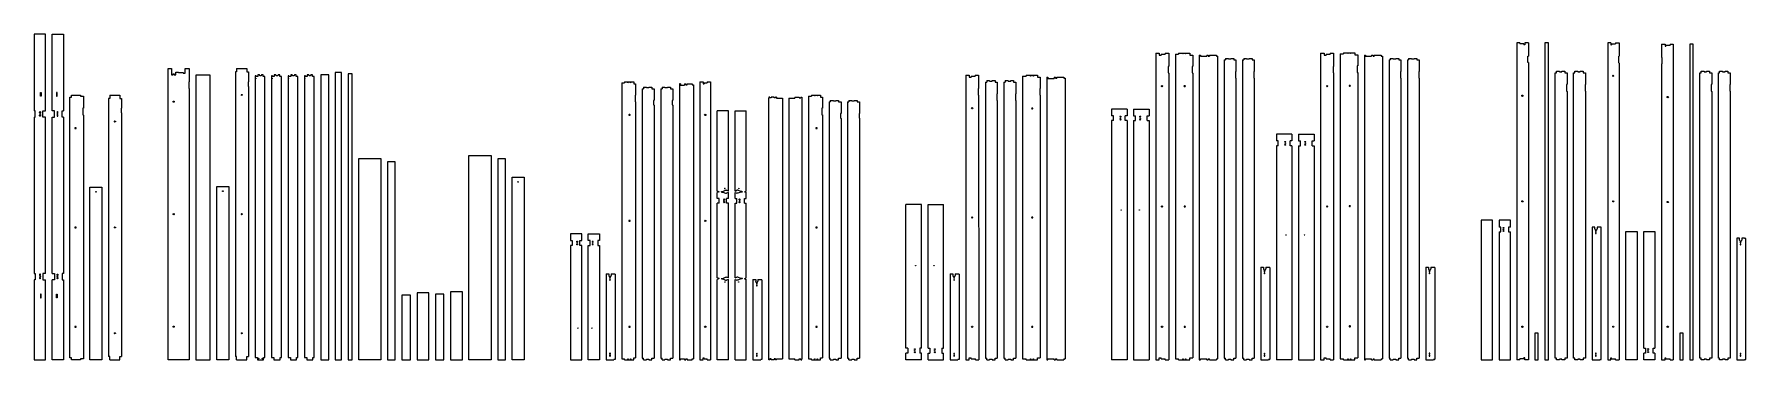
# Model space of a CAD drawing. Header units: metres. Extents: x 0 to 12921, y 0 to 2460.
import ezdxf

# ---------------------------------------------------------------- set-up
doc = ezdxf.new("R2010")
doc.units = ezdxf.units.M
doc.layers.add('00铝单板', color=3, linetype='Continuous')
doc.layers.add('BG&E - DIMENSIONS', color=7, linetype='Continuous')

msp = doc.modelspace()

# ---------------------------------------------------------------- linework, layer by layer
for p, q in [((11194, 2395), (11194, 0)), ((11216, 2395), (11194, 2395)), ((11216, 2395), (11216, 2387)), ((11247, 2387), (11216, 2387)), ((11247, 2387), (11247, 2379)), ((11254, 2379), (11247, 2379)), ((11280, 2395), (11254, 2395)), ((11254, 2395), (11254, 2379)), ((11280, 2395), (11280, 2295)), ((12286, 2385), (12313, 2385)), ((12286, 2385), (12286, 2285)), ((12313, 2385), (12313, 2369)), ((12313, 2369), (12319, 2369)), ((12319, 2377), (12350, 2377)), ((12319, 2377), (12319, 2369)), ((12350, 2385), (12373, 2385)), ((12350, 2385), (12350, 2377)), ((12373, 2385), (12373, 0)), ((1528, 2200), (1605, 2200)), ((1528, 2200), (1528, 2175)), ((1605, 2200), (1605, 2175)), ((8615, 2309), (8640, 2309)), ((8640, 2317), (8640, 2309)), ((8640, 2317), (8725, 2317)), ((8725, 2317), (8725, 2301)), ((8725, 2301), (8746, 2301)), ((8984, 2265), (8993, 2265)), ((8993, 2277), (8993, 2265)), ((8993, 2277), (9015, 2277)), ((9015, 2273), (9015, 2277)), ((9015, 2273), (9034, 2273)), ((9034, 2277), (9056, 2277)), ((9034, 2273), (9034, 2277)), ((9056, 2277), (9056, 2265)), ((9056, 2265), (9072, 2265)), ((9122, 2265), (9131, 2265)), ((9131, 2277), (9131, 2265)), ((9131, 2277), (9153, 2277)), ((9153, 2273), (9153, 2277)), ((9153, 2273), (9172, 2273)), ((9172, 2277), (9194, 2277)), ((9172, 2273), (9172, 2277)), ((9194, 2277), (9194, 2265)), ((9194, 2265), (9211, 2265)), ((9860, 2312), (9885, 2312)), ((9885, 2320), (9885, 2312)), ((9885, 2320), (9971, 2320)), ((9971, 2320), (9971, 2304)), ((9971, 2304), (9992, 2304)), ((10230, 2265), (10238, 2265)), ((10238, 2277), (10238, 2265)), ((10238, 2277), (10260, 2277)), ((10260, 2273), (10260, 2277)), ((10260, 2273), (10279, 2273)), ((10279, 2277), (10301, 2277)), ((10279, 2273), (10279, 2277)), ((10301, 2277), (10301, 2265)), ((10301, 2265), (10318, 2265)), ((10368, 2265), (10376, 2265)), ((10376, 2277), (10376, 2265)), ((10376, 2277), (10399, 2277)), ((10399, 2273), (10399, 2277)), ((10399, 2273), (10417, 2273)), ((10417, 2277), (10439, 2277)), ((10417, 2273), (10417, 2277)), ((10439, 2277), (10439, 2265)), ((10439, 2265), (10456, 2265)), ((11280, 2245), (11280, 0)), ((12286, 2235), (12286, 0)), ((1125, 2165), (1125, 2165)), ((1528, 2175), (1519, 2175)), ((1605, 2175), (1618, 2175)), ((4435, 2092), (4457, 2092)), ((4457, 2100), (4457, 2092)), ((4457, 2100), (4527, 2100)), ((4527, 2100), (4527, 2084)), ((4527, 2084), (4540, 2084)), ((5026, 2100), (5051, 2100)), ((5051, 2100), (5051, 2084)), ((5051, 2084), (5057, 2084)), ((5057, 2092), (5057, 2084)), ((5057, 2092), (5081, 2092)), ((5081, 2100), (5081, 2092)), ((5081, 2100), (5106, 2100)), ((7181, 2098), (7191, 2098)), ((7191, 2110), (7191, 2098)), ((7191, 2110), (7213, 2110)), ((7213, 2106), (7213, 2110)), ((7213, 2106), (7231, 2106)), ((7231, 2110), (7254, 2110)), ((7231, 2106), (7231, 2110)), ((7254, 2110), (7254, 2098)), ((7254, 2098), (7271, 2098)), ((7321, 2098), (7331, 2098)), ((7331, 2110), (7331, 2098)), ((7331, 2110), (7353, 2110)), ((7353, 2106), (7353, 2110)), ((7353, 2106), (7372, 2106)), ((7372, 2110), (7394, 2110)), ((7372, 2106), (7372, 2110)), ((7394, 2110), (7394, 2098)), ((7394, 2098), (7411, 2098)), ((7461, 2142), (7488, 2142)), ((7488, 2150), (7488, 2142)), ((7488, 2150), (7574, 2150)), ((7574, 2150), (7574, 2134)), ((7574, 2134), (7595, 2134)), ((570, 1975), (561, 1975)), ((570, 2000), (647, 2000)), ((570, 2000), (570, 1975)), ((647, 2000), (647, 1975)), ((647, 1975), (660, 1975)), ((4590, 2048), (4600, 2048)), ((4600, 2060), (4600, 2048)), ((4600, 2060), (4622, 2060)), ((4622, 2056), (4622, 2060)), ((4622, 2056), (4641, 2056)), ((4641, 2060), (4663, 2060)), ((4641, 2056), (4641, 2060)), ((4663, 2060), (4663, 2048)), ((4663, 2048), (4680, 2048)), ((4730, 2048), (4740, 2048)), ((4740, 2060), (4740, 2048)), ((4740, 2060), (4762, 2060)), ((4762, 2056), (4762, 2060)), ((4762, 2056), (4781, 2056)), ((4781, 2060), (4803, 2060)), ((4781, 2056), (4781, 2060)), ((4803, 2060), (4803, 2048)), ((4803, 2048), (4821, 2048)), ((5698, 1976), (5741, 1976)), ((5741, 1984), (5741, 1976)), ((5741, 1984), (5776, 1984)), ((5776, 1984), (5776, 1978)), ((5776, 1978), (5787, 1978)), ((5787, 1984), (5787, 1978)), ((5787, 1984), (5794, 1984)), ((5794, 1984), (5794, 1976)), ((5794, 1976), (5796, 1976)), ((5846, 1992), (5868, 1992)), ((5868, 2000), (5868, 1992)), ((5868, 2000), (5937, 2000)), ((5937, 2000), (5937, 1984)), ((5937, 1984), (5951, 1984)), ((6001, 1948), (6010, 1948)), ((6010, 1960), (6010, 1948)), ((6010, 1960), (6033, 1960)), ((6033, 1956), (6033, 1960)), ((6033, 1956), (6051, 1956)), ((6051, 1960), (6073, 1960)), ((6051, 1956), (6051, 1960)), ((6073, 1960), (6073, 1948)), ((6073, 1948), (6091, 1948)), ((6141, 1948), (6151, 1948)), ((6151, 1960), (6151, 1948)), ((6151, 1960), (6173, 1960)), ((6173, 1956), (6173, 1960)), ((6173, 1956), (6191, 1956)), ((6191, 1960), (6214, 1960)), ((6191, 1956), (6191, 1960)), ((6214, 1960), (6214, 1948)), ((6214, 1948), (6231, 1948)), ((5156, 1275), (5156, 1882)), ((5241, 1882), (5156, 1882)), ((5241, 1275), (5241, 1882)), ((5291, 1275), (5291, 1882)), ((5291, 1882), (5376, 1882)), ((5376, 1275), (5376, 1882)), ((8133, 1894), (8133, 1843)), ((8250, 1894), (8133, 1894)), ((8147, 1843), (8133, 1843)), ((8147, 1807), (8147, 1843)), ((8250, 1843), (8236, 1843)), ((8236, 1807), (8236, 1843)), ((8250, 1894), (8250, 1843)), ((8300, 1894), (8300, 1843)), ((8300, 1894), (8417, 1894)), ((8300, 1843), (8314, 1843)), ((8314, 1807), (8314, 1843)), ((8403, 1843), (8417, 1843)), ((8403, 1807), (8403, 1843)), ((8417, 1894), (8417, 1843)), ((8133, 1807), (8133, 0)), ((8147, 1807), (8133, 1807)), ((8250, 1807), (8236, 1807)), ((8250, 1807), (8250, 0)), ((8300, 1807), (8300, 0)), ((8300, 1807), (8314, 1807)), ((8403, 1807), (8417, 1807)), ((8417, 1807), (8417, 0)), ((9378, 1704), (9378, 1653)), ((9495, 1704), (9378, 1704)), ((9495, 1704), (9495, 1653)), ((9545, 1704), (9545, 1653)), ((9545, 1704), (9662, 1704)), ((9662, 1704), (9662, 1653)), ((9392, 1653), (9378, 1653)), ((9378, 1617), (9378, 0)), ((9392, 1617), (9378, 1617)), ((9392, 1617), (9392, 1653)), ((9495, 1653), (9482, 1653)), ((9482, 1617), (9482, 1653)), ((9495, 1617), (9482, 1617)), ((9495, 1617), (9495, 0)), ((9545, 1653), (9559, 1653)), ((9545, 1617), (9545, 0)), ((9545, 1617), (9559, 1617)), ((9559, 1617), (9559, 1653)), ((9649, 1653), (9662, 1653)), ((9649, 1617), (9649, 1653)), ((9649, 1617), (9662, 1617)), ((9662, 1617), (9662, 0)), ((511, 1304), (511, 0)), ((1469, 1309), (1469, 0)), ((3698, 1379), (3698, 0)), ((5170, 1269), (5156, 1275)), ((5170, 1269), (5156, 1264)), ((5156, 1219), (5156, 1264)), ((5170, 1219), (5156, 1219)), ((5156, 619), (5156, 1183)), ((5170, 1183), (5156, 1183)), ((5170, 1183), (5170, 1219)), ((5185, 1269), (5190, 1271)), ((5185, 1269), (5190, 1267)), ((5190, 1271), (5198, 1271)), ((5190, 1267), (5198, 1267)), ((5198, 1271), (5220, 1281)), ((5198, 1267), (5220, 1258)), ((5220, 1281), (5227, 1281)), ((5220, 1258), (5227, 1258)), ((5241, 1275), (5227, 1281)), ((5241, 1264), (5227, 1258)), ((5227, 1183), (5227, 1219)), ((5241, 1219), (5227, 1219)), ((5241, 1183), (5227, 1183)), ((5241, 1219), (5241, 1264)), ((5241, 619), (5241, 1183)), ((5291, 1275), (5305, 1281)), ((5291, 1219), (5291, 1264)), ((5291, 1264), (5305, 1258)), ((5291, 1219), (5305, 1219)), ((5291, 619), (5291, 1183)), ((5291, 1183), (5305, 1183)), ((5312, 1281), (5305, 1281)), ((5312, 1258), (5305, 1258)), ((5305, 1183), (5305, 1219)), ((5334, 1271), (5312, 1281)), ((5334, 1267), (5312, 1258)), ((5342, 1271), (5334, 1271)), ((5342, 1267), (5334, 1267)), ((5347, 1269), (5342, 1271)), ((5347, 1269), (5342, 1267)), ((5363, 1269), (5376, 1275)), ((5363, 1269), (5376, 1264)), ((5363, 1219), (5376, 1219)), ((5363, 1183), (5363, 1219)), ((5363, 1183), (5376, 1183)), ((5376, 1219), (5376, 1264)), ((5376, 619), (5376, 1183)), ((6581, 87), (6581, 1174)), ((6698, 1174), (6581, 1174)), ((6698, 87), (6698, 1174)), ((6748, 87), (6748, 1174)), ((6748, 1174), (6865, 1174)), ((6865, 87), (6865, 1174)), ((4048, 951), (4048, 900)), ((4133, 951), (4048, 951)), ((4133, 900), (4133, 951)), ((4183, 900), (4183, 951)), ((4183, 951), (4268, 951)), ((4268, 951), (4268, 900)), ((4048, 900), (4061, 900)), ((4061, 864), (4048, 864)), ((4048, 864), (4048, 0)), ((4061, 900), (4061, 864)), ((4119, 864), (4119, 900)), ((4119, 900), (4133, 900)), ((4133, 864), (4119, 864)), ((4133, 0), (4133, 864)), ((4196, 900), (4183, 900)), ((4183, 0), (4183, 864)), ((4183, 864), (4196, 864)), ((4196, 864), (4196, 900)), ((4268, 900), (4254, 900)), ((4254, 900), (4254, 864)), ((4254, 864), (4268, 864)), ((4268, 864), (4268, 0)), ((4318, 650), (4318, 0)), ((4318, 650), (4338, 650)), ((4338, 650), (4338, 636)), ((4356, 650), (4356, 636)), ((4356, 650), (4376, 650)), ((4376, 648), (4376, 650)), ((4385, 648), (4376, 648)), ((4385, 648), (4385, 2)), ((6915, 650), (6915, 0)), ((6915, 650), (6936, 650)), ((6936, 650), (6936, 636)), ((6953, 650), (6953, 636)), ((6953, 650), (6974, 650)), ((6974, 648), (6974, 650)), ((6983, 648), (6974, 648)), ((6983, 648), (6983, 2)), ((9261, 700), (9280, 700)), ((9280, 700), (9280, 686)), ((9297, 700), (9297, 686)), ((9297, 700), (9317, 700)), ((9317, 698), (9317, 700)), ((9328, 698), (9317, 698)), ((10506, 700), (10525, 700)), ((10525, 700), (10525, 686)), ((10543, 700), (10543, 686)), ((10543, 700), (10563, 700)), ((10563, 698), (10563, 700)), ((10574, 698), (10563, 698)), ((5170, 613), (5156, 619)), ((5170, 613), (5156, 607)), ((5156, 0), (5156, 607)), ((5185, 613), (5190, 615)), ((5185, 613), (5190, 611)), ((5190, 615), (5198, 615)), ((5190, 611), (5198, 611)), ((5198, 615), (5220, 624)), ((5198, 611), (5220, 602)), ((5220, 624), (5227, 624)), ((5220, 602), (5227, 602)), ((5241, 619), (5227, 624)), ((5241, 607), (5227, 602)), ((5241, 0), (5241, 607)), ((5291, 619), (5305, 624)), ((5291, 0), (5291, 607)), ((5291, 607), (5305, 602)), ((5312, 624), (5305, 624)), ((5312, 602), (5305, 602)), ((5334, 615), (5312, 624)), ((5334, 611), (5312, 602)), ((5342, 615), (5334, 615)), ((5342, 611), (5334, 611)), ((5347, 613), (5342, 615)), ((5347, 613), (5342, 611)), ((5363, 613), (5376, 619)), ((5363, 613), (5376, 607)), ((5376, 0), (5376, 607)), ((5426, 607), (5426, 0)), ((5426, 607), (5447, 607)), ((5447, 607), (5447, 593)), ((5464, 607), (5464, 593)), ((5464, 607), (5485, 607)), ((5485, 605), (5485, 607)), ((5494, 605), (5485, 605)), ((5494, 605), (5494, 2)), ((12448, 200), (12423, 200)), ((12423, 200), (12423, 0)), ((12448, 0), (12448, 200)), ((511, 0), (421, 0)), ((1469, 0), (1379, 0)), ((3698, 0), (3608, 0)), ((4048, 0), (4133, 0)), ((4268, 0), (4183, 0)), ((4318, 0), (4376, 0)), ((4385, 2), (4376, 2)), ((4376, 2), (4376, 0)), ((5241, 0), (5156, 0)), ((5291, 0), (5376, 0)), ((5426, 0), (5485, 0)), ((5494, 2), (5485, 2)), ((5485, 2), (5485, 0)), ((6595, 87), (6581, 87)), ((6581, 0), (6581, 51)), ((6595, 51), (6581, 51)), ((6698, 0), (6581, 0)), ((6595, 87), (6595, 51)), ((6698, 87), (6685, 87)), ((6685, 87), (6685, 51)), ((6698, 51), (6685, 51)), ((6698, 0), (6698, 51)), ((6748, 87), (6762, 87)), ((6748, 0), (6748, 51)), ((6748, 51), (6762, 51)), ((6748, 0), (6865, 0)), ((6762, 87), (6762, 51)), ((6852, 87), (6865, 87)), ((6852, 87), (6852, 51)), ((6852, 51), (6865, 51)), ((6865, 0), (6865, 51)), ((6915, 0), (6974, 0)), ((6983, 2), (6974, 2)), ((6974, 2), (6974, 0)), ((8250, 0), (8133, 0)), ((8300, 0), (8417, 0)), ((9263, 0), (9317, 0)), ((9326, 2), (9317, 2)), ((9317, 2), (9317, 0)), ((9495, 0), (9378, 0)), ((9545, 0), (9662, 0)), ((10508, 0), (10563, 0)), ((10572, 2), (10563, 2)), ((10563, 2), (10563, 0)), ((11216, 0), (11194, 0)), ((11247, 8), (11216, 8)), ((11216, 0), (11216, 8)), ((11254, 16), (11247, 16)), ((11247, 8), (11247, 16)), ((11254, 0), (11254, 16)), ((11280, 0), (11254, 0)), ((12286, 0), (12313, 0)), ((12313, 16), (12319, 16)), ((12313, 0), (12313, 16)), ((12319, 8), (12319, 16)), ((12319, 8), (12350, 8)), ((12350, 0), (12350, 8)), ((12350, 0), (12373, 0)), ((12423, 0), (12448, 0))]:
    msp.add_line(p, q)
at = {"color": 0}
for p, q in [((11879, 2395), (11879, 0)), ((11902, 2395), (11879, 2395)), ((11902, 2395), (11902, 2379)), ((11902, 2379), (11908, 2379)), ((11908, 2387), (11939, 2387)), ((11908, 2387), (11908, 2379)), ((11939, 2395), (11939, 2387)), ((11939, 2395), (11966, 2395)), ((11966, 2395), (11966, 2295)), ((11966, 2241), (11966, 0)), ((5106, 2100), (5106, 0)), ((11483, 12), (11483, 2168)), ((11483, 2168), (11492, 2168)), ((11492, 2168), (11492, 2180)), ((11492, 2180), (11514, 2180)), ((11514, 2180), (11514, 2176)), ((11514, 2176), (11533, 2176)), ((11533, 2176), (11533, 2180)), ((11533, 2180), (11555, 2180)), ((11555, 2180), (11555, 2168)), ((11555, 2168), (11572, 2168)), ((11570, 2080), (11568, 2080)), ((11568, 2080), (11568, 2030)), ((11572, 2168), (11572, 2082)), ((12575, 12), (12575, 2168)), ((12575, 2168), (12585, 2168)), ((12585, 2168), (12585, 2180)), ((12585, 2180), (12607, 2180)), ((12607, 2180), (12607, 2176)), ((12607, 2176), (12625, 2176)), ((12625, 2176), (12625, 2180)), ((12625, 2180), (12648, 2180)), ((12648, 2180), (12648, 2168)), ((12648, 2168), (12665, 2168)), ((12663, 2080), (12661, 2080)), ((12661, 2080), (12661, 2030)), ((12665, 2168), (12665, 2082)), ((11568, 2030), (11570, 2030)), ((11572, 2028), (11572, 12)), ((12661, 2030), (12663, 2030)), ((12665, 2028), (12665, 12)), ((421, 1304), (511, 1304)), ((421, 0), (421, 1304)), ((1379, 1309), (1469, 1309)), ((1379, 0), (1379, 1309)), ((3608, 1379), (3698, 1379)), ((3608, 0), (3608, 1379)), ((11492, 12), (11483, 12)), ((11492, 0), (11492, 12)), ((11514, 0), (11492, 0)), ((11533, 4), (11514, 4)), ((11514, 4), (11514, 0)), ((11533, 0), (11533, 4)), ((11555, 0), (11533, 0)), ((11572, 12), (11555, 12)), ((11555, 12), (11555, 0)), ((11879, 0), (11902, 0)), ((11902, 16), (11908, 16)), ((11902, 0), (11902, 16)), ((11908, 8), (11908, 16)), ((11908, 8), (11939, 8)), ((11939, 0), (11939, 8)), ((11939, 0), (11966, 0)), ((12585, 12), (12575, 12)), ((12585, 0), (12585, 12)), ((12607, 0), (12585, 0)), ((12625, 4), (12607, 4)), ((12607, 4), (12607, 0)), ((12625, 0), (12625, 4)), ((12648, 0), (12625, 0)), ((12665, 12), (12648, 12)), ((12648, 12), (12648, 0))]:
    msp.add_line(p, q, dxfattribs=at)
at = {"color": 7}
for p, q in [((8467, 2317), (8467, 0)), ((8467, 2317), (8493, 2317)), ((8493, 2317), (8493, 2301)), ((8493, 2301), (8507, 2301)), ((8507, 2309), (8507, 2301)), ((8507, 2309), (8539, 2309)), ((8539, 2317), (8539, 2309)), ((8539, 2317), (8565, 2317)), ((8615, 2309), (8615, 8)), ((8796, 2301), (8796, 0)), ((8796, 2301), (8805, 2301)), ((8805, 2301), (8805, 2293)), ((8805, 2293), (8852, 2293)), ((8852, 2301), (8862, 2301)), ((8852, 2301), (8852, 2293)), ((8862, 2301), (8862, 2295)), ((8862, 2295), (8872, 2295)), ((8872, 2301), (8925, 2301)), ((8872, 2301), (8872, 2295)), ((8925, 2301), (8925, 2295)), ((8925, 2295), (8934, 2295)), ((8934, 2295), (8934, 6)), ((9712, 2317), (9712, 0)), ((9712, 2317), (9738, 2317)), ((9738, 2317), (9738, 2301)), ((9738, 2301), (9753, 2301)), ((9753, 2309), (9753, 2301)), ((9753, 2309), (9784, 2309)), ((9784, 2317), (9784, 2309)), ((9784, 2317), (9810, 2317)), ((9860, 2312), (9860, 8)), ((10042, 2301), (10042, 0)), ((10042, 2301), (10050, 2301)), ((10050, 2301), (10050, 2293)), ((10050, 2293), (10097, 2293)), ((10097, 2301), (10108, 2301)), ((10097, 2301), (10097, 2293)), ((10108, 2301), (10108, 2295)), ((10108, 2295), (10117, 2295)), ((10117, 2301), (10170, 2301)), ((10117, 2301), (10117, 2295)), ((10170, 2301), (10170, 2295)), ((10170, 2295), (10180, 2295)), ((10180, 2295), (10180, 6)), ((11962, 2243), (11962, 2293)), ((11962, 2293), (11964, 2293)), ((11964, 2243), (11962, 2243)), ((1519, 2175), (1519, 25)), ((4435, 2092), (4435, 8)), ((4871, 2084), (4871, 0)), ((4878, 2084), (4871, 2084)), ((4878, 2084), (4878, 2076)), ((4878, 2076), (4910, 2076)), ((4910, 2084), (4920, 2084)), ((4910, 2084), (4910, 2076)), ((4920, 2084), (4920, 2078)), ((4920, 2078), (4929, 2078)), ((4929, 2078), (4929, 2084)), ((4929, 2084), (4967, 2084)), ((4967, 2084), (4967, 2078)), ((4967, 2078), (4976, 2078)), ((4976, 2078), (4976, 6)), ((5026, 2100), (5026, 0)), ((7033, 2150), (7033, 0)), ((7033, 2150), (7059, 2150)), ((7059, 2150), (7059, 2134)), ((7059, 2134), (7073, 2134)), ((7073, 2142), (7073, 2134)), ((7073, 2142), (7104, 2142)), ((7104, 2150), (7104, 2142)), ((7104, 2150), (7130, 2150)), ((7181, 2098), (7181, 12)), ((7321, 2098), (7321, 12)), ((7461, 2142), (7461, 8)), ((7645, 2134), (7645, 0)), ((7645, 2134), (7653, 2134)), ((7653, 2134), (7653, 2126)), ((7653, 2126), (7701, 2126)), ((7701, 2134), (7709, 2134)), ((7701, 2134), (7701, 2126)), ((7709, 2134), (7709, 2128)), ((7709, 2128), (7719, 2128)), ((7719, 2134), (7774, 2134)), ((7719, 2134), (7719, 2128)), ((7774, 2134), (7774, 2128)), ((7774, 2128), (7783, 2128)), ((7783, 2128), (7783, 6)), ((561, 1975), (561, 25)), ((4590, 2048), (4590, 12)), ((4730, 2048), (4730, 12)), ((5544, 1976), (5544, 8)), ((5546, 1976), (5544, 1976)), ((5553, 1984), (5546, 1984)), ((5546, 1984), (5546, 1976)), ((5553, 1978), (5553, 1984)), ((5563, 1978), (5553, 1978)), ((5553, 1978), (5553, 1978)), ((5587, 1984), (5563, 1984)), ((5563, 1984), (5563, 1978)), ((5587, 1978), (5587, 1984)), ((5596, 1978), (5587, 1978)), ((5587, 1978), (5587, 1978)), ((5596, 1984), (5596, 1978)), ((5605, 1984), (5596, 1984)), ((5596, 1984), (5596, 1978)), ((5605, 1984), (5605, 1976)), ((5605, 1976), (5648, 1976)), ((5648, 1976), (5648, 8)), ((5698, 1976), (5698, 8)), ((5796, 1976), (5796, 8)), ((5846, 1992), (5846, 8)), ((6001, 1948), (6001, 12)), ((6141, 1948), (6141, 12)), ((570, 25), (561, 25)), ((570, 0), (570, 25)), ((570, 0), (647, 0)), ((647, 0), (647, 25)), ((647, 25), (660, 25)), ((1528, 25), (1519, 25)), ((1528, 0), (1528, 25)), ((1528, 0), (1605, 0)), ((1605, 0), (1605, 25)), ((1605, 25), (1618, 25)), ((4435, 8), (4457, 8)), ((4457, 0), (4457, 8)), ((4457, 0), (4527, 0)), ((4527, 0), (4527, 16)), ((4527, 16), (4540, 16)), ((4590, 12), (4600, 12)), ((4600, 0), (4600, 12)), ((4600, 0), (4622, 0)), ((4622, 4), (4641, 4)), ((4622, 4), (4622, 0)), ((4641, 4), (4641, 0)), ((4641, 0), (4663, 0)), ((4663, 0), (4663, 12)), ((4663, 12), (4680, 12)), ((4730, 12), (4740, 12)), ((4740, 0), (4740, 12)), ((4740, 0), (4762, 0)), ((4762, 4), (4781, 4)), ((4762, 4), (4762, 0)), ((4781, 4), (4781, 0)), ((4781, 0), (4803, 0)), ((4803, 0), (4803, 12)), ((4803, 12), (4821, 12)), ((4871, 0), (4878, 0)), ((4878, 0), (4878, 8)), ((4878, 8), (4910, 8)), ((4910, 8), (4910, 0)), ((4910, 0), (4920, 0)), ((4920, 0), (4920, 6)), ((4920, 6), (4929, 6)), ((4929, 6), (4929, 0)), ((4929, 0), (4967, 0)), ((4967, 0), (4967, 6)), ((4967, 6), (4976, 6)), ((5026, 0), (5051, 0)), ((5051, 0), (5051, 16)), ((5051, 16), (5057, 16)), ((5057, 8), (5057, 16)), ((5057, 8), (5081, 8)), ((5081, 0), (5081, 8)), ((5081, 0), (5106, 0)), ((5546, 8), (5544, 8)), ((5546, 0), (5546, 8)), ((5553, 0), (5546, 0)), ((5563, 6), (5553, 6)), ((5553, 6), (5553, 6)), ((5553, 6), (5553, 0)), ((5563, 0), (5563, 6)), ((5587, 0), (5563, 0)), ((5596, 6), (5587, 6)), ((5587, 6), (5587, 6)), ((5587, 6), (5587, 0)), ((5596, 6), (5596, 0)), ((5605, 0), (5596, 0)), ((5605, 0), (5605, 8)), ((5605, 8), (5648, 8)), ((5698, 8), (5741, 8)), ((5741, 0), (5741, 8)), ((5741, 0), (5776, 0)), ((5776, 0), (5776, 6)), ((5776, 6), (5787, 6)), ((5787, 0), (5787, 6)), ((5787, 0), (5794, 0)), ((5794, 0), (5794, 8)), ((5794, 8), (5796, 8)), ((5846, 8), (5868, 8)), ((5868, 0), (5868, 8)), ((5868, 0), (5937, 0)), ((5937, 0), (5937, 16)), ((5937, 16), (5951, 16)), ((6001, 12), (6010, 12)), ((6010, 0), (6010, 12)), ((6010, 0), (6033, 0)), ((6033, 4), (6051, 4)), ((6033, 4), (6033, 0)), ((6051, 4), (6051, 0)), ((6051, 0), (6073, 0)), ((6073, 0), (6073, 12)), ((6073, 12), (6091, 12)), ((6141, 12), (6151, 12)), ((6151, 0), (6151, 12)), ((6151, 0), (6173, 0)), ((6173, 4), (6191, 4)), ((6173, 4), (6173, 0)), ((6191, 4), (6191, 0)), ((6191, 0), (6214, 0)), ((6214, 0), (6214, 12)), ((6214, 12), (6231, 12)), ((7033, 0), (7059, 0)), ((7059, 0), (7059, 16)), ((7059, 16), (7074, 16)), ((7074, 8), (7074, 16)), ((7074, 8), (7105, 8)), ((7105, 0), (7105, 8)), ((7105, 0), (7131, 0)), ((7181, 12), (7191, 12)), ((7191, 0), (7191, 12)), ((7191, 0), (7213, 0)), ((7213, 4), (7231, 4)), ((7213, 4), (7213, 0)), ((7231, 4), (7231, 0)), ((7231, 0), (7254, 0)), ((7254, 0), (7254, 12)), ((7254, 12), (7271, 12)), ((7321, 12), (7331, 12)), ((7331, 0), (7331, 12)), ((7331, 0), (7353, 0)), ((7353, 4), (7372, 4)), ((7353, 4), (7353, 0)), ((7372, 4), (7372, 0)), ((7372, 0), (7394, 0)), ((7394, 0), (7394, 12)), ((7394, 12), (7411, 12)), ((7461, 8), (7488, 8)), ((7488, 0), (7488, 8)), ((7488, 0), (7574, 0)), ((7574, 0), (7574, 16)), ((7574, 16), (7595, 16)), ((7645, 0), (7653, 0)), ((7653, 8), (7701, 8)), ((7653, 0), (7653, 8)), ((7701, 0), (7701, 8)), ((7701, 0), (7709, 0)), ((7709, 6), (7709, 0)), ((7709, 6), (7719, 6)), ((7719, 0), (7719, 6)), ((7719, 0), (7774, 0)), ((7774, 6), (7774, 0)), ((7774, 6), (7783, 6)), ((8467, 0), (8493, 0)), ((8493, 0), (8493, 16)), ((8493, 16), (8507, 16)), ((8507, 8), (8507, 16)), ((8507, 8), (8539, 8)), ((8539, 0), (8539, 8)), ((8539, 0), (8565, 0)), ((8615, 8), (8640, 8)), ((8640, 0), (8640, 8)), ((8640, 0), (8725, 0)), ((8725, 0), (8725, 16)), ((8725, 16), (8746, 16)), ((8796, 0), (8805, 0)), ((8805, 8), (8852, 8)), ((8805, 0), (8805, 8)), ((8852, 0), (8852, 8)), ((8852, 0), (8862, 0)), ((8862, 6), (8862, 0)), ((8862, 6), (8872, 6)), ((8872, 0), (8872, 6)), ((8872, 0), (8925, 0)), ((8925, 6), (8925, 0)), ((8925, 6), (8934, 6)), ((8984, 12), (8993, 12)), ((8993, 0), (8993, 12)), ((8993, 0), (9015, 0)), ((9015, 4), (9034, 4)), ((9015, 4), (9015, 0)), ((9034, 4), (9034, 0)), ((9034, 0), (9056, 0)), ((9056, 0), (9056, 12)), ((9056, 12), (9072, 12)), ((9122, 12), (9131, 12)), ((9131, 0), (9131, 12)), ((9131, 0), (9153, 0)), ((9153, 4), (9172, 4)), ((9153, 4), (9153, 0)), ((9172, 4), (9172, 0)), ((9172, 0), (9194, 0)), ((9194, 0), (9194, 12)), ((9194, 12), (9211, 12)), ((9712, 0), (9738, 0)), ((9738, 0), (9738, 16)), ((9738, 16), (9753, 16)), ((9753, 8), (9753, 16)), ((9753, 8), (9784, 8)), ((9784, 0), (9784, 8)), ((9784, 0), (9810, 0)), ((9860, 8), (9885, 8)), ((9885, 0), (9885, 8)), ((9885, 0), (9971, 0)), ((9971, 0), (9971, 16)), ((9971, 16), (9992, 16)), ((10042, 0), (10050, 0)), ((10050, 8), (10097, 8)), ((10050, 0), (10050, 8)), ((10097, 0), (10097, 8)), ((10097, 0), (10108, 0)), ((10108, 6), (10108, 0)), ((10108, 6), (10117, 6)), ((10117, 0), (10117, 6)), ((10117, 0), (10170, 0)), ((10170, 6), (10170, 0)), ((10170, 6), (10180, 6)), ((10230, 12), (10238, 12)), ((10238, 0), (10238, 12)), ((10238, 0), (10260, 0)), ((10260, 4), (10279, 4)), ((10260, 4), (10260, 0)), ((10279, 4), (10279, 0)), ((10279, 0), (10301, 0)), ((10301, 0), (10301, 12)), ((10301, 12), (10318, 12)), ((10368, 12), (10376, 12)), ((10376, 0), (10376, 12)), ((10376, 0), (10399, 0)), ((10399, 4), (10417, 4)), ((10399, 4), (10399, 0)), ((10417, 4), (10417, 0)), ((10417, 0), (10439, 0)), ((10439, 0), (10439, 12)), ((10439, 12), (10456, 12))]:
    msp.add_line(p, q, dxfattribs=at)
for points in [[(11433, 2395), (11405, 2395), (11405, 0), (11433, 0)], [(12525, 2385), (12498, 2385), (12498, 0), (12525, 0)], [(47, 1992), (47, 2020), (52, 2020), (52, 1992)], [(173, 1992), (173, 2020), (168, 2020), (168, 1992)], [(47, 496), (47, 467), (52, 467), (52, 496)], [(173, 496), (173, 467), (168, 467), (168, 496)]]:
    msp.add_lwpolyline(points, close=True, dxfattribs=at)
at = {"color": 0}
msp.add_lwpolyline([(1056, 2159), (1056, 2154), (1068, 2154), (1068, 2172, -0.414214), (1070, 2174), (1088, 2174, -0.414214), (1090, 2172), (1090, 2170), (1123, 2170, -0.414214), (1125, 2168), (1125, 2165), (1140, 2165), (1140, 2200), (1170, 2200), (1170, 2102, -0.414214), (1168, 2100), (1166, 2100), (1166, 2050), (1168, 2050, -0.414214), (1170, 2048), (1170, 0), (1010, 0), (1010, 2200), (1037, 2200), (1037, 2154), (1049, 2154), (1049, 2159, -0.414214), (1051, 2161), (1054, 2161, -0.414214)], format="xyb", close=True, dxfattribs=at)
for points in [[(8565, 2317), (8565, 2219, -0.414214), (8563, 2217), (8561, 2217), (8561, 2167), (8563, 2167, -0.414214), (8565, 2165), (8565, 0)], [(8746, 2301), (8746, 2219, -0.414214), (8744, 2217), (8742, 2217), (8742, 2167), (8744, 2167, -0.414214), (8746, 2165), (8746, 16)], [(9072, 2265), (9072, 2179, -0.414214), (9070, 2177), (9068, 2177), (9068, 2127), (9070, 2127, -0.414214), (9072, 2125), (9072, 12)], [(9211, 2265), (9211, 2179, -0.414214), (9209, 2177), (9207, 2177), (9207, 2127), (9209, 2127, -0.414214), (9211, 2125), (9211, 12)], [(9810, 2317), (9810, 2219, -0.414214), (9808, 2217), (9806, 2217), (9806, 2167), (9808, 2167, -0.414214), (9810, 2165), (9810, 0)], [(9992, 2304), (9992, 2222, -0.414214), (9990, 2220), (9988, 2220), (9988, 2170), (9990, 2170, -0.414214), (9992, 2168), (9992, 16)], [(10318, 2265), (10318, 2179, -0.414214), (10316, 2177), (10314, 2177), (10314, 2127), (10316, 2127, -0.414214), (10318, 2125), (10318, 12)], [(10456, 2265), (10456, 2179, -0.414214), (10454, 2177), (10452, 2177), (10452, 2127), (10454, 2127, -0.414214), (10456, 2125), (10456, 12)], [(1618, 2175), (1618, 2102, -0.414214), (1616, 2100), (1614, 2100), (1614, 2065), (1616, 2065, -0.414214), (1618, 2063), (1618, 25)], [(1717, 2152), (1717, 2151), (1714, 2151), (1714, 2146), (1703, 2146), (1703, 2151), (1700, 2151), (1700, 2152), (1688, 2152), (1688, 2140), (1675, 2140), (1675, 2146, 0.414214), (1674, 2146), (1669, 2146, 0.414214), (1668, 2146), (1668, 2140), (1668, 2140), (1668, 18), (1686, 18), (1686, 0), (1732, 0), (1732, 18), (1742, 18), (1742, 2140), (1729, 2140), (1729, 2152), (1717, 2152)], [(4540, 2084), (4540, 2002, -0.414214), (4538, 2000), (4536, 2000), (4536, 1950), (4538, 1950, -0.414214), (4540, 1948), (4540, 16)], [(7130, 2150), (7130, 2052, -0.414214), (7128, 2050), (7126, 2050), (7126, 2000), (7128, 2000, -0.414214), (7130, 1998), (7131, 0)], [(7271, 2098), (7271, 2012, -0.414214), (7269, 2010), (7267, 2010), (7267, 1960), (7269, 1960, -0.414214), (7271, 1958), (7271, 12)], [(7411, 2098), (7411, 2012, -0.414214), (7409, 2010), (7407, 2010), (7407, 1960), (7409, 1960, -0.414214), (7411, 1958), (7411, 12)], [(7595, 2134), (7595, 2052, -0.414214), (7593, 2050), (7591, 2050), (7591, 2000), (7593, 2000, -0.414214), (7595, 1998), (7595, 16)], [(11712, 2168), (11712, 2082, -0.414214), (11710, 2080), (11708, 2080), (11708, 2030), (11710, 2030, -0.414214), (11712, 2028), (11712, 12), (11694, 12), (11694, 0), (11672, 0), (11672, 4), (11654, 4), (11654, 0), (11631, 0), (11631, 12), (11622, 12), (11622, 2168), (11631, 2168), (11631, 2180), (11654, 2180), (11654, 2176), (11672, 2176), (11672, 2180), (11694, 2180), (11694, 2168), (11712, 2168)], [(12804, 2168), (12804, 2082, -0.414214), (12802, 2080), (12800, 2080), (12800, 2030), (12802, 2030, -0.414214), (12804, 2028), (12804, 12), (12787, 12), (12787, 0), (12765, 0), (12765, 4), (12746, 4), (12746, 0), (12724, 0), (12724, 12), (12715, 12), (12715, 2168), (12724, 2168), (12724, 2180), (12746, 2180), (12746, 2176), (12765, 2176), (12765, 2180), (12787, 2180), (12787, 2168), (12804, 2168)], [(660, 1975), (660, 1902, -0.414214), (658, 1900), (656, 1900), (656, 1865), (658, 1865, -0.414214), (660, 1863), (660, 25)], [(4680, 2048), (4680, 1962, -0.414214), (4678, 1960), (4676, 1960), (4676, 1925), (4678, 1925, -0.414214), (4680, 1923), (4680, 12)], [(4821, 2048), (4821, 1962, -0.414214), (4819, 1960), (4817, 1960), (4817, 1925), (4819, 1925, -0.414214), (4821, 1923), (4821, 12)], [(5951, 1984), (5951, 1902, -0.414214), (5949, 1900), (5947, 1900), (5947, 1850), (5949, 1850, -0.414214), (5951, 1848), (5951, 16)], [(6091, 1948), (6091, 1862, -0.414214), (6089, 1860), (6087, 1860), (6087, 1825), (6089, 1825, -0.414214), (6091, 1823), (6091, 12)], [(6231, 1948), (6231, 1862, -0.414214), (6229, 1860), (6227, 1860), (6227, 1825), (6229, 1825, -0.414214), (6231, 1823), (6231, 12)]]:
    msp.add_lwpolyline(points, format="xyb", dxfattribs=at)
for points in [[(11280, 2245), (11276, 2245), (11276, 2295), (11280, 2295)], [(12286, 2235), (12290, 2235), (12290, 2285), (12286, 2285)], [(11144, 1002), (11144, 1054), (11059, 1054), (11059, 1002)], [(11059, 966), (11072, 966), (11072, 1002), (11059, 1002)], [(11059, 966), (11059, 0), (11144, 0), (11144, 966)], [(11144, 1002), (11130, 1002), (11130, 966), (11144, 966)], [(12151, 87), (12151, 969), (12236, 969), (12236, 87)], [(0, 605), (0, 0), (85, 0), (85, 605)], [(220, 605), (220, 0), (135, 0), (135, 605)], [(12151, 87), (12165, 87), (12165, 51), (12151, 51)], [(12236, 51), (12236, 0), (12151, 0), (12151, 51)], [(12236, 51), (12222, 51), (12222, 87), (12236, 87)]]:
    msp.add_lwpolyline(points)
for points in [[(1220, 0), (1329, 0), (1329, 2150), (1220, 2150)], [(2223, 2152), (2164, 2152), (2164, 0), (2223, 0)], [(2319, 2170), (2273, 2170), (2273, 0), (2319, 0)], [(2400, 2160), (2369, 2160), (2369, 0), (2400, 0)], [(2617, 1520), (2617, 0), (2450, 0), (2450, 1520)], [(2726, 1495), (2667, 1495), (2667, 0), (2726, 0)], [(3449, 1544), (3449, 0), (3282, 0), (3282, 1544)], [(3558, 1519), (3499, 1519), (3499, 0), (3558, 0)], [(11009, 0), (11009, 1054), (10924, 1054), (10924, 0)], [(12101, 969), (12101, 0), (12016, 0), (12016, 969)], [(2840, 489), (2776, 489), (2776, 0), (2840, 0)], [(3093, 497), (3029, 497), (3029, 0), (3093, 0)], [(11355, 200), (11330, 200), (11330, 0), (11355, 0)]]:
    msp.add_lwpolyline(points, close=True)
for points in [[(1841, 2152), (1841, 2151), (1838, 2151), (1838, 2146), (1827, 2146), (1827, 2151), (1824, 2151), (1824, 2152), (1812, 2152), (1812, 2140), (1799, 2140), (1799, 2146, 0.414214), (1798, 2146), (1793, 2146, 0.414214), (1792, 2146), (1792, 2140), (1792, 2140), (1792, 18), (1810, 18), (1810, 0), (1856, 0), (1856, 18), (1866, 18), (1866, 2140), (1853, 2140), (1853, 2152), (1841, 2152)], [(1965, 2152), (1965, 2151), (1962, 2151), (1962, 2146), (1951, 2146), (1951, 2151), (1948, 2151), (1948, 2152), (1936, 2152), (1936, 2140), (1923, 2140), (1923, 2146, 0.414214), (1922, 2146), (1917, 2146, 0.414214), (1916, 2146), (1916, 2140), (1916, 2140), (1916, 18), (1934, 18), (1934, 0), (1980, 0), (1980, 18), (1990, 18), (1990, 2140), (1977, 2140), (1977, 2152), (1965, 2152)], [(2089, 2152), (2089, 2151), (2086, 2151), (2086, 2146), (2075, 2146), (2075, 2151), (2072, 2151), (2072, 2152), (2060, 2152), (2060, 2140), (2047, 2140), (2047, 2146, 0.414214), (2046, 2146), (2041, 2146, 0.414214), (2040, 2146), (2040, 2140), (2040, 2140), (2040, 18), (2058, 18), (2058, 0), (2104, 0), (2104, 18), (2114, 18), (2114, 2140), (2101, 2140), (2101, 2152), (2089, 2152)], [(1569, 2003, -1), (1569, 1998), (1564, 1998, -0.414214)], [(1564, 2003), (1569, 2003, -0.414214)], [(41, 1869), (41, 1872, -1), (48, 1872), (48, 1869, -1), (41, 1869)], [(41, 1844), (41, 1847, -1), (48, 1847), (48, 1844, -1), (41, 1844)], [(179, 1869), (179, 1872, 1), (172, 1872), (172, 1869, 1), (179, 1869)], [(179, 1844), (179, 1847, 1), (172, 1847), (172, 1844, 1), (179, 1844)], [(314, 1752), (309, 1752, 1), (309, 1747), (314, 1747, 1), (314, 1752)], [(611, 1803, -1), (611, 1798), (606, 1798, -0.414214)], [(606, 1803), (611, 1803, -0.414214)], [(1569, 1103, -1), (1569, 1098), (1564, 1098, -0.414214)], [(1564, 1103), (1569, 1103, -0.414214)], [(314, 1002), (309, 1002, 1), (309, 997), (314, 997, 1), (314, 1002)], [(611, 1002, -1), (611, 997), (606, 997, -0.414214)], [(606, 1002), (611, 1002, -0.414214)], [(41, 644), (41, 640, 1), (48, 640), (48, 644, 1), (41, 644)], [(179, 644), (179, 640, -1), (172, 640), (172, 644, -1), (179, 644)], [(41, 619), (41, 616, 1), (48, 616), (48, 619, 1), (41, 619)], [(179, 619), (179, 616, -1), (172, 616), (172, 619, -1), (179, 619)], [(314, 252), (309, 252, 1), (309, 247), (314, 247, 1), (314, 252)]]:
    msp.add_lwpolyline(points, format="xyb")
for points in [[(8688, 2064, 1), (8688, 2070), (8683, 2070, 1), (8683, 2064)], [(9934, 2068, 1), (9934, 2073), (9929, 2073, 1), (9929, 2068)], [(4497, 1847, 1), (4497, 1852), (4492, 1852, 1), (4492, 1847)], [(7537, 1897, 1), (7537, 1902), (7532, 1902, 1), (7532, 1897)], [(5908, 1747, 1), (5908, 1752), (5903, 1752, 1), (5903, 1747)], [(9934, 1159, 1), (9934, 1164), (9929, 1164, 1), (9929, 1159)], [(4497, 1047, 1), (4497, 1052), (4492, 1052, 1), (4492, 1047)], [(7537, 1072, 1), (7537, 1077), (7532, 1077, 1), (7532, 1072)], [(8688, 1156, 1), (8688, 1161), (8683, 1161, 1), (8683, 1156)], [(5908, 997, 1), (5908, 1002), (5903, 1002, 1), (5903, 997)], [(9291, 670, 1), (9286, 670), (9286, 668, 1), (9291, 668)], [(9291, 655, 1), (9286, 655), (9286, 653, 1), (9291, 653)], [(10537, 670, 1), (10531, 670), (10531, 668, 1), (10537, 668)], [(10537, 655, 1), (10531, 655), (10531, 653, 1), (10537, 653)], [(4350, 620, 1), (4344, 620), (4344, 618, 1), (4350, 618)], [(4350, 605, 1), (4344, 605), (4344, 603, 1), (4350, 603)], [(5458, 577, 1), (5453, 577), (5453, 575, 1), (5458, 575)], [(5458, 562, 1), (5453, 562), (5453, 560, 1), (5458, 560)], [(6947, 620, 1), (6942, 620), (6942, 618, 1), (6947, 618)], [(6947, 605, 1), (6942, 605), (6942, 603, 1), (6947, 603)], [(4497, 247, 1), (4497, 252), (4492, 252, 1), (4492, 247)], [(5908, 247, 1), (5908, 252), (5903, 252, 1), (5903, 247)], [(7537, 247, 1), (7537, 252), (7532, 252, 1), (7532, 247)], [(8688, 247, 1), (8688, 252), (8683, 252, 1), (8683, 247)], [(9934, 250, 1), (9934, 256), (9929, 256, 1), (9929, 250)], [(4350, 47, 1), (4344, 47), (4344, 45, 1), (4350, 45)], [(4350, 32, 1), (4344, 32), (4344, 30, 1), (4350, 30)], [(5458, 47, 1), (5453, 47), (5453, 45, 1), (5458, 45)], [(5458, 32, 1), (5453, 32), (5453, 30, 1), (5458, 30)], [(6947, 47, 1), (6942, 47), (6942, 45, 1), (6947, 45)], [(6947, 32, 1), (6942, 32), (6942, 30, 1), (6947, 30)], [(9291, 47, 1), (9286, 47), (9286, 45, 1), (9291, 45)], [(9291, 32, 1), (9286, 32), (9286, 30, 1), (9291, 30)], [(10537, 47, 1), (10531, 47), (10531, 45, 1), (10537, 45)], [(10537, 32, 1), (10531, 32), (10531, 30, 1), (10537, 30)], [(11793, 47, 1), (11787, 47), (11787, 45, 1), (11793, 45)], [(11793, 32, 1), (11787, 32), (11787, 30, 1), (11793, 30)], [(12885, 47, 1), (12880, 47), (12880, 45, 1), (12885, 45)], [(12885, 32, 1), (12880, 32), (12880, 30, 1), (12885, 30)]]:
    msp.add_lwpolyline(points, format="xyb", close=True)
for points in [[(0, 1834), (8, 1834), (8, 1882), (0, 1882)], [(85, 1834), (66, 1834), (66, 1882), (85, 1882)], [(135, 1834), (154, 1834), (154, 1882), (135, 1882)], [(220, 1834), (212, 1834), (212, 1882), (220, 1882)], [(0, 653), (8, 653), (8, 605), (0, 605)], [(85, 653), (66, 653), (66, 605), (85, 605)], [(135, 653), (154, 653), (154, 605), (135, 605)], [(220, 653), (212, 653), (212, 605), (220, 605)]]:
    msp.add_lwpolyline(points, dxfattribs=at)
at = {"color": 7}
for points in [[(11781, 989), (11781, 1003), (11762, 1003), (11762, 0), (11819, 0), (11819, 2), (11829, 2), (11829, 1001), (11819, 1001), (11819, 1003), (11799, 1003), (11799, 989)], [(12874, 904), (12874, 918), (12854, 918), (12854, 0), (12911, 0), (12911, 2), (12921, 2), (12921, 916), (12911, 916), (12911, 918), (12891, 918), (12891, 904)]]:
    msp.add_lwpolyline(points, dxfattribs=at)
for points in [[(11793, 973, 1), (11787, 973), (11787, 971, 1), (11793, 971)], [(11793, 958, 1), (11787, 958), (11787, 956, 1), (11793, 956)], [(12885, 888, 1), (12880, 888), (12880, 886, 1), (12885, 886)], [(12885, 873, 1), (12880, 873), (12880, 871, 1), (12885, 871)]]:
    msp.add_lwpolyline(points, format="xyb", close=True, dxfattribs=at)
at = {"color": 0}
for points in [[(2890, 0), (2979, 0), (2979, 505), (2890, 505)], [(3143, 0), (3232, 0), (3232, 513), (3143, 513)]]:
    msp.add_lwpolyline(points, close=True, dxfattribs=at)
at = {"color": 7}
for points in [[(611, 203, -1), (611, 198), (606, 198, -0.414214)], [(606, 203), (611, 203, -0.414214)], [(1569, 203, -1), (1569, 198), (1564, 198, -0.414214)], [(1564, 203), (1569, 203, -0.414214)]]:
    msp.add_lwpolyline(points, format="xyb", dxfattribs=at)
for centre, radius in [((8673, 2312), 1.5), ((8693, 2312), 1.5), ((9918, 2315), 1.5), ((9938, 2315), 1.5), ((1796, 2138), 1.5), ((1796, 2125), 1.5), ((1920, 2138), 1.5), ((1920, 2125), 1.5), ((2044, 2138), 1.5), ((2044, 2125), 1.5), ((4482, 2095), 1.5), ((4502, 2095), 1.5), ((7522, 2145), 1.5), ((7542, 2145), 1.5), ((8515, 2067), 4.9), ((9761, 2067), 4.9), ((1053, 1950), 4.45), ((5893, 1995), 1.5), ((5912, 1995), 1.5), ((11235, 1995), 4.9), ((12332, 1985), 4.9), ((5066, 1850), 4.9), ((7081, 1900), 4.9), ((8200, 1837), 3.25), ((8200, 1814), 3.25), ((8350, 1837), 3.25), ((8350, 1814), 3.25), ((9445, 1647), 3.25), ((9445, 1624), 3.25), ((9596, 1647), 3.25), ((9596, 1624), 3.25), ((5214, 1294), 1.5), ((5319, 1294), 1.5), ((5208, 1212), 3.25), ((5208, 1190), 3.25), ((5325, 1212), 3.25), ((5325, 1190), 3.25), ((8515, 1158), 4.9), ((9761, 1158), 4.9), ((11235, 1197), 4.9), ((12332, 1192), 4.9), ((1053, 1100), 4.45), ((5066, 1050), 4.9), ((7081, 1075), 4.9), ((8206, 1132), 1.5), ((8344, 1132), 1.5), ((9451, 942), 1.5), ((9590, 942), 1.5), ((11092, 996), 3.25), ((11092, 973), 3.25), ((4099, 893), 3.25), ((4099, 871), 3.25), ((4216, 893), 3.25), ((4216, 871), 3.25), ((6654, 712), 1.5), ((6793, 712), 1.5), ((5214, 588), 1.5), ((5319, 588), 1.5), ((1053, 250), 4.45), ((4105, 239), 1.5), ((4210, 239), 1.5), ((11235, 250), 4.9), ((12332, 250), 4.9), ((6648, 80), 3.25), ((6648, 57), 3.25), ((6799, 80), 3.25), ((6799, 57), 3.25), ((12184, 81), 3.25), ((12184, 58), 3.25)]:
    msp.add_circle(centre, radius)
at = {"color": 0}
for centre, radius in [((1672, 2138), 1.5), ((1672, 2125), 1.5), ((11921, 2145), 4.25), ((3653, 1344), 2.15), ((466, 1269), 2.15), ((1424, 1274), 2.15), ((11921, 1197), 4.25), ((11921, 250), 4.25), ((1694, 9), 2.1), ((1723, 9), 2.1)]:
    msp.add_circle(centre, radius, dxfattribs=at)
at = {"color": 7}
for centre, radius in [((45, 1858), 2), ((175, 1858), 2), ((8200, 1825), 2), ((8350, 1825), 2), ((9445, 1635), 2), ((9596, 1635), 2), ((5208, 1201), 2), ((5325, 1201), 2), ((11092, 984), 2), ((4099, 882), 2), ((4216, 882), 2), ((45, 629), 2), ((175, 629), 2), ((5066, 250), 4.9), ((7081, 250), 4.9), ((8515, 250), 4.9), ((9761, 250), 4.9), ((4482, 5), 1.5), ((4502, 5), 1.5), ((5893, 5), 1.5), ((5912, 5), 1.5), ((6648, 69), 2), ((6799, 69), 2), ((7522, 5), 1.5), ((7542, 5), 1.5), ((8673, 5), 1.5), ((8693, 5), 1.5), ((9918, 5), 1.5), ((9938, 5), 1.5), ((12184, 69), 2)]:
    msp.add_circle(centre, radius, dxfattribs=at)
for centre, radius, start, end in [((11964, 2295), 2, -90, 0), ((11964, 2241), 2, 0, 90), ((11790, 989), 8.65, 180, 0), ((12882, 904), 8.65, 180, 0), ((606, 200), 2.5, 90, -90), ((1564, 200), 2.5, 90, -90)]:
    msp.add_arc(centre, radius, start, end, dxfattribs=at)
at = {"color": 0}
for centre, start, end in [((11570, 2082), -90, 0), ((12663, 2082), -90, 0), ((11570, 2028), 0, 90), ((12663, 2028), 0, 90), ((9263, 2), 180, -90), ((9326, 4), -90, 0), ((10508, 2), 180, -90), ((10572, 4), -90, 0), ((11485, 14), 180, 180), ((12577, 14), 180, 180)]:
    msp.add_arc(centre, 2, start, end, dxfattribs=at)
for centre, radius, start, end in [((1564, 2000), 2.5, 90, -90), ((606, 1800), 2.5, 90, -90), ((1564, 1100), 2.5, 90, -90), ((606, 1000), 2.5, 90, -90), ((9289, 686), 8.65, 180, 0), ((10534, 686), 8.65, 180, 0), ((4347, 636), 8.65, 180, 0), ((5455, 593), 8.65, 180, 0), ((6944, 636), 8.65, 180, 0)]:
    msp.add_arc(centre, radius, start, end)
at = {"layer": '00铝单板', "color": 0}
for points in [[(85, 1882), (85, 2460), (0, 2460), (0, 1882)], [(135, 1882), (135, 2460), (220, 2460), (220, 1882)], [(0, 1834), (0, 653)], [(85, 653), (85, 1834)], [(135, 653), (135, 1834)], [(220, 1834), (220, 653)]]:
    msp.add_lwpolyline(points, dxfattribs=at)
msp.add_lwpolyline([(270, 1984), (281, 1984), (281, 2000), (349, 2000), (349, 1992), (371, 1992), (371, 1902, -0.414214), (369, 1900), (367, 1900), (367, 1850), (369, 1850, -0.414214), (371, 1848), (371, 8), (349, 8), (349, 0), (281, 0), (281, 16), (270, 16)], format="xyb", close=True, dxfattribs=at)
at = {"layer": 'BG&E - DIMENSIONS', "color": 7}
for p, q in [((8984, 2265), (8984, 12)), ((9122, 2265), (9122, 12)), ((10230, 2265), (10230, 12)), ((10368, 2265), (10368, 12))]:
    msp.add_line(p, q, dxfattribs=at)
at = {"layer": 'BG&E - DIMENSIONS'}
for p, q in [((9261, 700), (9261, 2)), ((9328, 698), (9328, 4)), ((10506, 700), (10506, 2)), ((10574, 698), (10574, 4))]:
    msp.add_line(p, q, dxfattribs=at)

doc.saveas('drawing.dxf')
